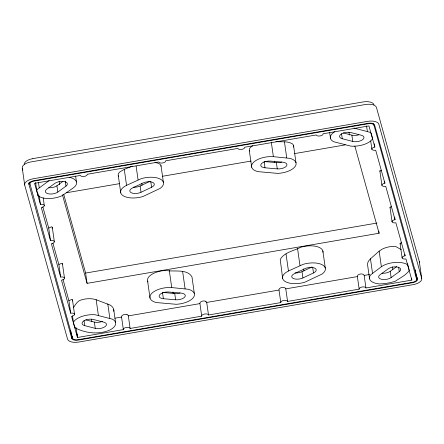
<?xml version="1.0" encoding="UTF-8"?>
<svg xmlns="http://www.w3.org/2000/svg" width="444" height="444" viewBox="0 0 444 444"><rect width="100%" height="100%" fill="white"/><g stroke="black" fill="none" stroke-linecap="round" stroke-linejoin="round"><path stroke-width="0.67" d="M391.475 206.721L390.298 206.849L390.026 207.465L392.069 221.817A3.441 1.61 -8.1 0 1 395.027 219.675L385.747 186.336A3.441 1.61 -8.1 0 1 381.929 185.353L379.881 171.001L380.153 170.385L381.329 170.257M74.52 314.186A3.441 1.61 -8.1 0 0 70.696 313.203L68.909 300.649L71.839 299.367L72.477 299.833L74.52 314.186A3.441 1.61 -8.1 0 1 71.567 316.328L77.456 337.49L123.349 329.615A3.441 1.61 -8.1 0 1 126.301 327.467A3.441 1.61 -8.1 0 1 130.125 328.449L201.715 316.161A3.441 1.61 -8.1 0 1 204.673 314.019A3.441 1.61 -8.1 0 1 208.497 314.996L280.791 302.586A3.441 1.61 -8.1 0 1 283.749 300.444A3.441 1.61 -8.1 0 1 287.573 301.426L359.163 289.138A3.441 1.61 -8.1 0 1 362.121 286.991A3.441 1.61 -8.1 0 1 365.939 287.973L411.832 280.097L405.949 258.935A3.441 1.61 -8.1 0 1 402.125 257.953L400.083 243.601L400.349 242.985L401.526 242.857M160.95 166.306L160.994 165.534L159.984 164.208L157.953 163.159L155.034 162.46M251.676 167.205L249.284 150.383L249.367 148.868L250.538 147.269L252.714 145.693M52.081 228.333L52.281 227.234L51.643 226.767L48.712 228.049L50.499 240.604A3.441 1.61 -8.1 0 1 54.323 241.586L52.281 227.234M72.278 300.932L72.477 299.833M69.164 177.311A16.295 7.626 -8.1 0 1 75.347 186.058L73.526 187.745L62.105 195.665A16.295 7.626 -8.1 0 1 39.449 196.72L38.217 195.832L36.741 190.537L37.39 189.327L49.09 180.614M73.443 322.449L74.093 321.24A16.295 7.626 -8.1 0 1 95.244 314.774L112.376 319.175A16.295 7.626 -8.1 0 1 109.318 330.281C98.196 334.787 85.342 333.216 74.914 327.75L73.443 322.449L72.494 315.806M409.296 270.357C406.038 275.23 400.149 277.894 395.404 281.174C390.309 282.9 384.748 283.833 379.37 283.927A16.295 7.626 -8.1 0 1 370.69 274.836L381.368 266.722L383.932 265.223A16.295 7.626 -8.1 0 1 406.587 264.174L407.82 265.057L409.113 269.697M73.377 307.781C75.28 304.889 77.156 301.332 80.592 300.116A16.167 9.391 -7.5 0 1 92.99 298.956L96.154 299.733L110.384 305.161A16.561 9.618 -7.5 0 1 113.842 311.311M401.187 249.589L395.726 246.525L393.617 246.387A16.167 9.391 -7.5 0 0 381.685 249.406L379.154 251.16L370.468 258.797L368.698 260.822A16.561 9.618 -7.5 0 0 367.715 265.839L369.575 278.904M48.723 187.718A7.032 3.291 -8.1 0 0 56.932 185.781L62.893 181.457M65.951 186.158A7.032 3.291 -8.1 0 0 64.696 181.646A7.032 3.291 -8.1 0 0 54.912 183.328L46.787 189.222A7.032 3.291 -8.1 0 0 48.041 193.734A7.032 3.291 -8.1 0 0 57.825 192.058L65.951 186.158L65.235 181.135M382.023 273.227A7.032 3.291 -8.1 0 0 390.232 271.29L396.736 266.572M399.25 271.667A7.032 3.291 -8.1 0 0 397.996 267.155A7.032 3.291 -8.1 0 0 388.211 268.836L380.086 274.731A7.032 3.291 -8.1 0 0 381.341 279.243A7.032 3.291 -8.1 0 0 391.125 277.567L399.25 271.667L398.629 267.277M64.469 278.049A3.441 1.61 -8.1 0 0 60.645 277.067L58.858 264.513L61.788 263.231L62.426 263.692L64.469 278.049A3.441 1.61 -8.1 0 1 61.516 280.192L70.696 313.203M126.557 185.331L123.993 186.824A16.295 7.626 -8.1 0 0 123.926 196.187A16.295 7.626 -8.1 0 0 142.924 196.537L160.145 188.395A16.295 7.626 -8.1 0 0 160.212 179.032A16.295 7.626 -8.1 0 0 141.22 178.682L126.557 185.331L124.281 169.331L132.245 166.189M322.971 252.286A16.295 7.626 -8.1 0 0 300.682 247.28C293.834 250.893 284.271 252.225 280.231 259.451L282.65 278.532M288.456 271.001L285.892 272.499A16.295 7.626 -8.1 0 0 285.825 281.862A16.295 7.626 -8.1 0 0 304.817 282.212L322.044 274.065A16.295 7.626 -8.1 0 0 322.111 264.702A16.295 7.626 -8.1 0 0 303.113 264.352L288.456 271.001L286.025 253.929M124.281 169.331L119.503 172.144L118.337 173.782A16.295 7.626 -8.1 0 0 118.726 176.729M133.2 187.19A7.032 3.291 -8.1 0 0 140.121 186.003L150.066 181.296M141.014 192.28L151.582 187.279A7.032 3.291 -8.1 0 0 152.903 182.49A7.032 3.291 -8.1 0 0 143.123 182.939L132.556 187.94A7.032 3.291 -8.1 0 0 131.235 192.735A7.032 3.291 -8.1 0 0 141.014 192.28L140.121 186.003M295.099 272.86A7.032 3.291 -8.1 0 0 302.02 271.673L311.966 266.972M302.913 277.95L313.481 272.955A7.032 3.291 -8.1 0 0 314.802 268.159A7.032 3.291 -8.1 0 0 305.022 268.614L294.455 273.615A7.032 3.291 -8.1 0 0 293.134 278.405A7.032 3.291 -8.1 0 0 302.913 277.95L302.02 271.673M32.862 158.613L362.97 101.954A9.868 4.618 -8.1 0 1 374.003 104.728M66.173 192.801L119.392 183.672M162.376 176.29L251.071 161.067M294.738 153.574L345.227 144.905M63.764 194.528L85.614 273.066L376.95 223.06M62.449 194.838L87.08 283.361L379.098 233.239L378.804 231.18M114.896 318.204L121.562 317.06A3.491 2.026 -7.5 0 1 123.232 314.868A3.491 2.026 -7.5 0 1 127.089 314.657M127.001 314.674A3.491 2.026 -7.5 0 1 128.338 315.895L199.933 303.607A3.491 2.026 -7.5 0 1 201.598 301.415A3.491 2.026 -7.5 0 1 205.461 301.21M205.367 301.226A3.491 2.026 -7.5 0 1 206.71 302.442L279.01 290.037A3.491 2.026 -7.5 0 1 279.653 288.472A3.424 1.987 -7.5 0 1 284.443 287.651A3.491 2.026 -7.5 0 1 285.786 288.872L287.573 301.426M285.786 288.872L357.376 276.584A3.491 2.026 -7.5 0 1 358.019 275.025A3.424 1.987 -7.5 0 1 362.815 274.198A3.491 2.026 -7.5 0 1 364.152 275.419L365.939 287.973M364.158 275.419L369.486 274.503M273.365 156.665L269.874 156.599A16.295 7.626 -8.1 0 0 252.797 163.137A16.295 7.626 -8.1 0 0 257.825 171.628L277.805 173.388A16.295 7.626 -8.1 0 0 294.883 166.844A16.295 7.626 -8.1 0 0 289.854 158.358L273.365 156.665L271.301 142.174M194.361 293.689L191.969 276.862C187.063 268.481 173.754 272.083 165.801 270.435A16.295 7.626 -8.1 0 0 148.007 281.979M171.723 287.568L168.232 287.507A16.295 7.626 -8.1 0 0 151.154 294.045A16.295 7.626 -8.1 0 0 156.183 302.536L176.163 304.295A16.295 7.626 -8.1 0 0 193.24 297.752A16.295 7.626 -8.1 0 0 188.212 289.266L171.723 287.568L169.292 270.496M275.846 141.63C281.335 142.152 287.54 140.842 292.496 143.889A16.295 7.626 -8.1 0 1 293.689 147.036M281.724 162.032A7.032 3.291 -8.1 0 1 276.384 162.609L264.125 161.533L265.018 167.81L277.278 168.887A7.032 3.291 -8.1 0 0 286.408 166.1A7.032 3.291 -8.1 0 0 282.662 162.177L270.402 161.094A7.032 3.291 -8.1 0 0 261.272 163.886A7.032 3.291 -8.1 0 0 265.018 167.81M162.482 292.441L174.742 293.517A7.032 3.291 -8.1 0 0 180.081 292.935M163.375 298.718L175.635 299.794A7.032 3.291 -8.1 0 0 184.765 297.008A7.032 3.291 -8.1 0 0 181.019 293.084L168.759 292.002A7.032 3.291 -8.1 0 0 159.629 294.794A7.032 3.291 -8.1 0 0 163.375 298.718L162.571 293.068M354.001 128.066L369.891 132.257L371.123 133.145L372.594 138.439L371.944 139.649A16.295 7.626 -8.1 0 1 350.793 146.115L333.66 141.719A16.295 7.626 -8.1 0 1 334.826 131.624M343.329 132.961L351.876 135.154A7.032 3.291 -8.1 0 0 358.785 134.832M342.252 138.733L352.769 141.431A7.032 3.291 -8.1 0 0 362.554 139.755A7.032 3.291 -8.1 0 0 361.299 135.242L350.782 132.545A7.032 3.291 -8.1 0 0 340.998 134.221A7.032 3.291 -8.1 0 0 342.252 138.733L341.536 133.711M85.82 319.88L94.361 322.072A7.032 3.291 -8.1 0 0 102.359 321.367M84.737 325.652L95.255 328.349A7.032 3.291 -8.1 0 0 105.039 326.667A7.032 3.291 -8.1 0 0 103.785 322.155L93.268 319.458A7.032 3.291 -8.1 0 0 83.483 321.14A7.032 3.291 -8.1 0 0 84.737 325.652L84.027 320.629M249.284 150.383L249.794 151.054M379.881 171.001L380.12 171.445M390.026 207.465L390.265 207.909M400.083 243.601L400.316 244.045M419.325 261.577L376.429 107.393A10.046 4.701 -8.1 0 0 365.279 104.534L30.897 161.927A10.046 4.701 -8.1 0 0 22.283 168.182L24.675 185.004L67.571 339.188A10.046 4.701 -8.1 0 0 78.721 342.046L413.103 284.654A10.046 4.701 -8.1 0 0 421.717 278.399L419.325 261.577A10.046 4.701 -8.1 0 1 419.314 262.815M421.717 278.399L378.826 124.215A10.046 4.701 -8.1 0 0 367.671 121.356L33.289 178.749A10.046 4.701 -8.1 0 0 24.675 185.004M417.482 279.126L374.586 124.942A5.739 2.686 -8.1 0 0 368.215 123.31L33.833 180.702A5.739 2.686 -8.1 0 0 28.91 184.277L71.806 338.461A5.739 2.686 -8.1 0 0 78.177 340.093L412.559 282.7A5.739 2.686 -8.1 0 0 417.482 279.126L417.288 277.778M373.548 123.737L416.633 279.27A4.878 2.281 -8.1 0 1 412.448 282.312L78.072 339.704A4.878 2.281 -8.1 0 1 72.655 338.311L29.471 182.101M370.707 141.014L371.872 149.217A3.441 1.61 -8.1 0 1 374.825 147.075L368.942 125.913L323.049 133.788A3.441 1.61 -8.1 0 1 320.091 135.936A3.441 1.61 -8.1 0 1 316.267 134.954L244.677 147.242A3.441 1.61 -8.1 0 1 241.725 149.384A3.441 1.61 -8.1 0 1 237.901 148.407L165.601 160.817A3.441 1.61 -8.1 0 1 162.648 162.959A3.441 1.61 -8.1 0 1 158.824 161.977L87.229 174.264A3.441 1.61 -8.1 0 1 84.277 176.412A3.441 1.61 -8.1 0 1 80.453 175.43L34.56 183.305L40.448 204.468A3.441 1.61 -8.1 0 1 44.272 205.45L43.201 197.93M381.929 185.353A3.441 1.61 -8.1 0 1 384.881 183.211L375.696 150.2A3.441 1.61 -8.1 0 1 371.872 149.217M402.125 257.953A3.441 1.61 -8.1 0 1 405.078 255.811L395.893 222.799A3.441 1.61 -8.1 0 1 392.069 221.817M354.839 146.048L379.098 233.239M42.835 206.921L48.712 228.049M52.919 243.179L58.858 264.513M63.031 279.52L68.909 300.649M50.499 240.604L41.314 207.592A3.441 1.61 -8.1 0 0 44.272 205.45M60.645 277.067L51.371 243.728A3.441 1.61 -8.1 0 0 54.323 241.586M22.283 168.182L22.838 170.185M415.29 269.808L416.633 279.27M411.555 278.116L411.832 280.097M407.631 263.73L407.82 265.057M404.889 254.49L405.078 255.811M394.649 217.033L395.027 219.675M384.598 181.23L384.881 183.211M392.463 266.816L392.846 269.514M374.359 143.773L374.825 147.075M390.232 271.29L391.125 277.567M366.566 125.896L367.338 131.319M379.154 251.16L381.368 266.722M370.468 258.797L372.51 273.149M351.876 135.154L352.769 141.431M348.984 132.362L349.361 134.998M357.376 276.584L359.163 289.138M329.648 132.512L330.48 138.389M322.855 250.96L325.286 268.032M312.676 267.305L313.481 272.955M293.573 145.704L296.004 162.782M303.641 268.892L303.935 270.951M284.449 141.841L286.724 157.842M297.547 248.485L299.978 265.556M276.384 162.609L277.278 168.887M274.603 161.15L274.797 162.51M279.01 290.037L280.791 302.586M206.71 302.442L208.497 314.996M199.933 303.607L201.715 316.161M182.651 271.673L185.081 288.744M160.994 165.534L163.386 182.356M174.742 293.517L175.635 299.794M172.955 292.03L173.154 293.401M150.777 181.629L151.582 187.279M141.747 183.261L142.036 185.298M136.108 166.056L138.078 179.881M147.602 281.041L150.033 298.113M118.32 175.785L120.751 192.863M128.338 315.895L130.125 328.449M121.562 317.06L123.349 329.615M113.697 309.44L115.557 322.499M107.787 303.885L109.829 318.237M96.154 299.733L98.368 315.296M75.63 176.113L76.462 181.99M94.361 322.072L95.255 328.349M85.614 273.066L87.08 283.361M91.458 319.175L91.841 321.872M59.174 181.429L59.646 184.726M56.932 185.781L57.825 192.058M77.312 334.01L77.506 335.364M77.3 334.293L77.495 335.647M76.046 327.578L77.456 337.49M74.631 325.757L74.914 327.75M72.366 336.286L72.655 338.311M70.651 330.347L71.806 338.461M38.456 182.323L39.211 187.64M39.222 195.876L40.448 204.468M37.84 193.173L38.217 195.832M35.609 182.562L36.741 190.537M28.721 182.922L28.91 184.277M62.426 263.692L62.432 264.18M373.743 125.091A4.878 2.281 -8.1 0 0 368.326 123.698L33.944 181.091A4.878 2.281 -8.1 0 0 29.759 184.132M24.242 164.152A9.868 4.618 -8.1 0 1 32.862 158.625"/></g></svg>
